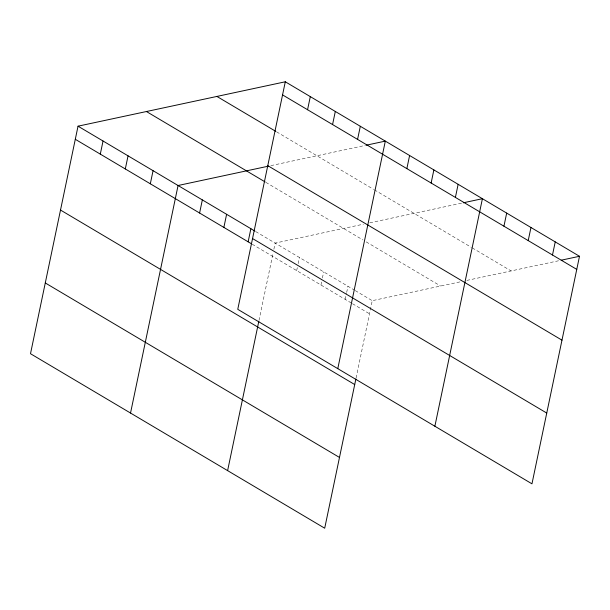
<?xml version="1.0" encoding="UTF-8"?>
<svg xmlns="http://www.w3.org/2000/svg" width="610" height="610" viewBox="0 0 610 610"><rect width="100%" height="100%" fill="white"/><g stroke="black" fill="none" stroke-linecap="round" stroke-linejoin="round"><path stroke-width="0.46" stroke-dasharray="3.05 2.29" d="M258.991 320.448L273.143 252.708M273.875 249.215L275.156 243.093L363.423 224.183M296.681 270.604L297.413 267.104M298.145 263.611L299.426 257.489M320.959 285L321.683 281.5M322.415 278.007L323.696 271.885M345.229 299.396L346.503 293.28M346.686 292.404L347.967 286.281M356.08 378.032L372.237 300.677L460.512 281.774M270.855 165.63L365.26 145.409M369.751 222.833L463.264 202.802M466.833 280.417L558.524 260.775M276.597 131.844L373.564 189.359M374.372 189.832L471.461 247.424M472.27 247.896L511.104 270.931M265.876 182.375L362.965 239.959M366.198 241.88L440.633 286.029M255.735 231.579L354.44 290.124M355.249 290.604L372.237 300.677M252.189 244.213L351.703 303.239M352.511 303.719L369.5 313.792"/><path stroke-width="0.91" d="M285.297 81.786L237.763 309.323L531.966 483.821L579.5 256.284L285.297 81.786L78.034 126.178L30.5 353.716L324.703 528.214L355.882 378.962M100.299 154.124L103.044 141.009M125.309 168.955L128.047 155.847M150.319 183.793L153.057 170.678M130.532 413.046L178.067 185.509L268.141 166.217M199.6 213.02L202.337 199.905M223.87 227.416L226.607 214.301M248.14 241.812L250.878 228.697M227.614 470.63L258.8 321.378M307.562 109.731L310.299 96.616M332.572 124.562L335.309 111.447M357.574 139.393L360.319 126.285M337.787 368.654L385.322 141.116L366.175 145.218M406.855 168.627L409.6 155.512M431.133 183.023L433.87 169.908M455.403 197.419L458.14 184.304M434.877 426.237L482.411 198.7L463.264 202.802M503.944 226.211L506.681 213.096M528.214 240.607L530.959 227.492M552.492 255.003L555.23 241.888M561.261 260.188L579.5 256.284M282.56 94.901L576.763 269.399M216.901 96.433L275.789 131.363M267.775 165.661L561.978 340.159M146.43 111.531L265.068 181.894M78.034 126.178L254.927 231.098M252.54 238.563L546.751 413.062M75.297 139.293L251.373 243.733M60.512 210.054L354.715 384.552M45.285 282.956L339.488 457.454"/></g></svg>
